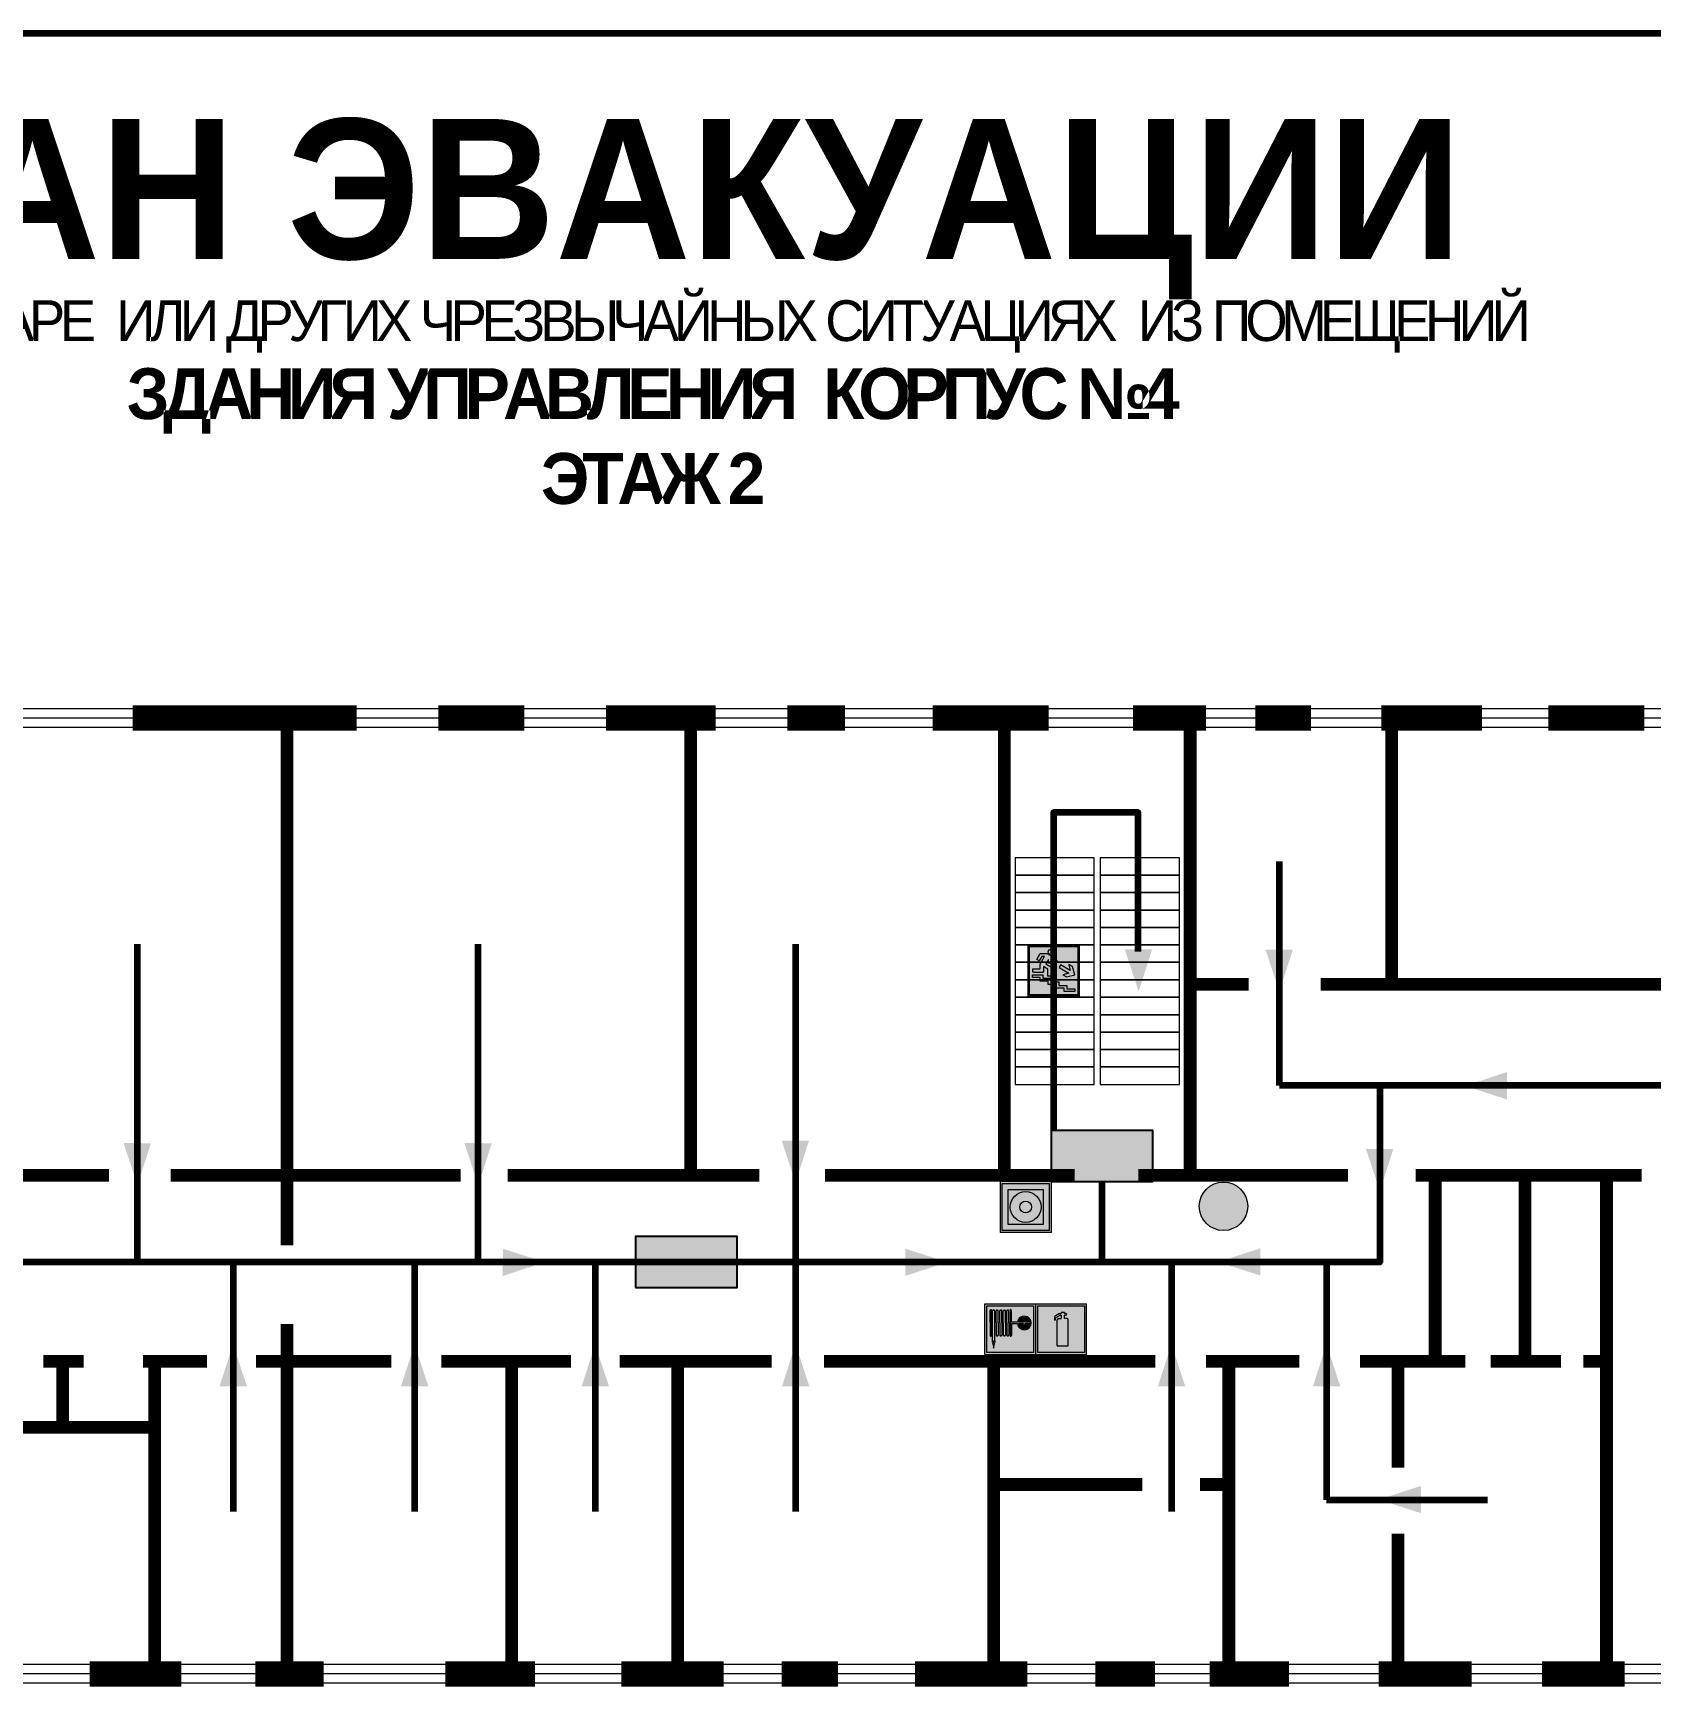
# Model space of a CAD drawing. Header units: millimetres. Extents: x 13810 to 67229, y 12374 to 21950.
# Drawn here: x 19034.6 to 19288.8, y 19214.9 to 19476.5 of the extents above; entities that cross this region are included whole.
import ezdxf

# ---------------------------------------------------------------- set-up
doc = ezdxf.new("R2010")
doc.units = ezdxf.units.MM
doc.layers.add('План_Штампы', color=7, linetype='Continuous')
doc.styles.add('обычный', font='arial.ttf')

# ---------------------------------------------------------------- blocks, each defined once
blk = doc.blocks.new('A$C54414219')
at = {"true_color": 0xffffff}
h = blk.add_hatch(color=7, dxfattribs=at)
h.paths.add_polyline_path([(2.39, -9.45), (2.39, -18.3), (11.23, -18.3), (11.23, -9.45)], flags=0)
h.paths.add_polyline_path([(10.71, -13.87, -1), (2.92, -13.87, -1)], flags=0)
h.paths.add_polyline_path([(8.3, -13.87, -1), (5.33, -13.87, -1)], flags=0)
h.paths.add_polyline_path([(0.41, -7.47), (0.41, -20.27), (13.21, -20.27), (13.21, -7.47)])
h.paths.add_polyline_path([(0.92, -19.77), (12.71, -19.77), (12.71, -7.98), (0.92, -7.98)], flags=16)
h.paths.add_polyline_path([(11.23, -9.45), (11.23, -18.3), (2.39, -18.3), (2.39, -9.45)], flags=0)
at = {"lineweight": 5}
h = blk.add_hatch(color=242, dxfattribs=at)
h.paths.add_polyline_path([(12.71, -7.98), (0.92, -7.98), (0.92, -19.77), (12.71, -19.77)])
h.paths.add_polyline_path([(11.23, -18.3), (2.39, -18.3), (2.39, -9.45), (11.23, -9.45)], flags=16)
h.paths.add_polyline_path([(10.71, -13.87, -1), (2.92, -13.87, -1)], flags=0)
h.paths.add_polyline_path([(8.3, -13.87, -1), (5.33, -13.87, -1)], flags=0)
at = {"true_color": 0xffffff}
h = blk.add_hatch(color=7, dxfattribs=at)
h.paths.add_polyline_path([(2.39, -9.45), (2.39, -18.3), (11.23, -18.3), (11.23, -9.45)])
h.paths.add_polyline_path([(10.71, -13.87, -1), (2.92, -13.87, -1)], flags=16)
h.paths.add_polyline_path([(8.3, -13.87, -1), (5.33, -13.87, -1)], flags=0)
at = {"lineweight": 5}
h = blk.add_hatch(color=242, dxfattribs=at)
h.paths.add_polyline_path([(2.92, -13.87, 1), (10.71, -13.87, 1)])
h.paths.add_polyline_path([(8.3, -13.87, -1), (5.33, -13.87, -1)], flags=16)
at = {"color": 242, "lineweight": 5}
for p, q in [((0.41, -20.27), (0.41, -7.47)), ((0.41, -7.47), (13.21, -7.47)), ((0.41, -7.47), (13.21, -7.47)), ((13.21, -20.27), (13.21, -7.47)), ((0.41, -20.27), (13.21, -20.27))]:
    blk.add_line(p, q, dxfattribs=at)
for points in [[(0.92, -7.98), (12.71, -7.98), (12.71, -19.77), (0.92, -19.77)], [(2.39, -9.45), (11.23, -9.45), (11.23, -18.3), (2.39, -18.3)]]:
    blk.add_lwpolyline(points, close=True, dxfattribs=at)
for radius in [3.89, 1.49]:
    blk.add_circle((6.81, -13.87), radius, dxfattribs=at)
blk = doc.blocks.new('A$C37112FD5')
at = {"true_color": 0xf5f5ff}
h = blk.add_hatch(color=7, dxfattribs=at)
h.dxf.hatch_style = 1
h.paths.add_polyline_path([(12.8, -7.4), (0, -7.4), (0, -20.2), (12.8, -20.2)])
h.paths.add_polyline_path([(12.29, -7.91), (12.29, -19.69), (0.51, -19.69), (0.51, -7.91)], flags=16)
h.paths.add_polyline_path([(4.98, -9.04, -0.42597), (5.17, -9.22), (5.17, -12.25), (5.17, -15.29, -0.432244), (4.98, -15.47), (4.83, -15.47, -0.42597), (4.64, -15.29), (4.64, -12.25), (4.64, -9.22, -0.432244), (4.83, -9.04)], flags=0)
h.paths.add_polyline_path([(4.28, -9.22), (4.28, -12.25), (4.28, -15.29, -0.432244), (4.09, -15.47), (3.94, -15.47, -0.42597), (3.75, -15.29), (3.75, -12.25), (3.75, -9.22, -0.432244), (3.94, -9.04), (4.09, -9.04, -0.42597)], flags=0)
h.paths.add_polyline_path([(5.72, -9.04), (5.87, -9.04, -0.42597), (6.06, -9.22), (6.06, -12.25), (6.06, -15.29, -0.432244), (5.87, -15.47), (5.72, -15.47, -0.42597), (5.53, -15.29), (5.53, -12.25), (5.53, -9.22, -0.432244)], flags=0)
h.paths.add_polyline_path([(6.42, -8.9), (6.5, -8.9, -0.42597), (6.69, -9.08), (6.69, -12.03), (8.21, -12.03, -15.824349), (8.21, -12.47), (6.69, -12.47), (6.69, -15.42, -0.432244), (6.5, -15.6), (6.42, -15.6)], flags=0)
h.paths.add_polyline_path([(3.39, -9.22), (3.39, -12.25), (3.39, -15.29, -0.432244), (3.2, -15.47), (3.05, -15.47, -0.42597), (2.85, -15.29), (2.85, -12.25), (2.85, -9.22, -0.432244), (3.05, -9.04), (3.2, -9.04, -0.42597)], flags=0)
h.paths.add_polyline_path([(2.5, -9.22), (2.5, -16.71), (1.96, -16.71), (1.96, -9.22, -0.432244), (2.15, -9.04), (2.31, -9.04, -0.42597)], flags=0)
h.paths.add_polyline_path([(1.61, -8.9), (1.61, -15.6), (1.57, -15.6, -0.42597), (1.37, -15.42), (1.37, -12.03), (1.37, -9.09, -0.432244), (1.57, -8.9)], flags=0)
h.paths.add_polyline_path([(9.76, -10.81), (9.76, -12.03), (8.49, -12.03, -0.336371)], flags=0)
h.paths.add_polyline_path([(8.49, -12.47), (9.76, -12.47), (9.76, -13.7, -0.336371)], flags=0)
h.paths.add_polyline_path([(10.11, -10.81, -0.336371), (11.38, -12.03), (10.11, -12.03)], flags=0)
h.paths.add_polyline_path([(10.11, -12.47), (11.38, -12.47, -0.336371), (10.11, -13.7)], flags=0)
h.paths.add_polyline_path([(2.5, -16.84), (2.5, -17.05), (1.97, -17.05), (1.97, -16.84)], flags=0)
h.paths.add_polyline_path([(2.5, -17.24, -0.033778), (2.24, -18.6, -0.033778), (1.97, -17.24)], flags=0)
h = blk.add_hatch(color=242)
h.dxf.hatch_style = 1
h.paths.add_polyline_path([(12.29, -7.91), (0.51, -7.91), (0.51, -19.69), (12.29, -19.69)])
h.paths.add_polyline_path([(6.42, -15.6), (6.42, -8.9), (6.5, -8.9, -0.42597), (6.69, -9.08), (6.69, -12.03), (8.21, -12.03, -15.824349), (8.21, -12.47), (6.69, -12.47), (6.69, -15.42, -0.432244), (6.5, -15.6)], flags=16)
h.paths.add_polyline_path([(5.87, -15.47), (5.72, -15.47, -0.42597), (5.53, -15.29), (5.53, -12.25), (5.53, -9.22, -0.432244), (5.72, -9.04), (5.87, -9.04, -0.42597), (6.06, -9.22), (6.06, -12.25), (6.06, -15.29, -0.432244)], flags=16)
h.paths.add_polyline_path([(4.98, -15.47), (4.83, -15.47, -0.42597), (4.64, -15.29), (4.64, -12.25), (4.64, -9.22, -0.432244), (4.83, -9.04), (4.98, -9.04, -0.42597), (5.17, -9.22), (5.17, -12.25), (5.17, -15.29, -0.432244)], flags=16)
h.paths.add_polyline_path([(4.09, -15.47), (3.94, -15.47, -0.42597), (3.75, -15.29), (3.75, -12.25), (3.75, -9.22, -0.432244), (3.94, -9.04), (4.09, -9.04, -0.42597), (4.28, -9.22), (4.28, -12.25), (4.28, -15.29, -0.432244)], flags=16)
h.paths.add_polyline_path([(3.2, -15.47), (3.05, -15.47, -0.42597), (2.85, -15.29), (2.85, -12.25), (2.85, -9.22, -0.432244), (3.05, -9.04), (3.2, -9.04, -0.42597), (3.39, -9.22), (3.39, -12.25), (3.39, -15.29, -0.432244)], flags=16)
h.paths.add_polyline_path([(2.5, -17.05), (1.97, -17.05), (1.97, -16.84), (2.5, -16.84)], flags=16)
h.paths.add_polyline_path([(2.5, -17.24, -0.033778), (2.24, -18.6, -0.033778), (1.97, -17.24)], flags=16)
h.paths.add_polyline_path([(2.5, -16.71), (1.96, -16.71), (1.96, -9.22, -0.432244), (2.15, -9.04), (2.31, -9.04, -0.42597), (2.5, -9.22)], flags=16)
h.paths.add_polyline_path([(1.61, -15.6), (1.57, -15.6, -0.42597), (1.37, -15.42), (1.37, -12.03), (1.37, -9.09, -0.432244), (1.57, -8.9), (1.61, -8.9)], flags=16)
h.paths.add_polyline_path([(8.49, -12.47), (9.76, -12.47), (9.76, -13.7, -0.336371)], flags=0)
h.paths.add_polyline_path([(10.11, -13.7), (10.11, -12.47), (11.38, -12.47, -0.336371)], flags=0)
h.paths.add_polyline_path([(8.49, -12.03, -0.336371), (9.76, -10.81), (9.76, -12.03)], flags=0)
h.paths.add_polyline_path([(10.11, -12.03), (10.11, -10.81, -0.336371), (11.38, -12.03)], flags=0)
h = blk.add_hatch(color=7, dxfattribs=at)
h.dxf.hatch_style = 1
h.paths.add_polyline_path([(1.61, -8.9), (1.57, -8.9, 0.432244), (1.37, -9.09), (1.37, -12.03), (1.37, -15.42, 0.42597), (1.57, -15.6), (1.61, -15.6)])
h.paths.add_polyline_path([(2.5, -9.22, 0.42597), (2.31, -9.04), (2.15, -9.04, 0.432244), (1.96, -9.22), (1.96, -16.71), (2.5, -16.71)])
h.paths.add_polyline_path([(2.5, -16.84), (1.97, -16.84), (1.97, -17.05), (2.5, -17.05)])
h.paths.add_polyline_path([(2.5, -17.24), (1.97, -17.24, 0.033778), (2.24, -18.6, 0.033778)])
h.paths.add_polyline_path([(3.39, -12.25), (3.39, -9.22, 0.42597), (3.2, -9.04), (3.05, -9.04, 0.432244), (2.85, -9.22), (2.85, -12.25), (2.85, -15.29, 0.42597), (3.05, -15.47), (3.2, -15.47, 0.432244), (3.39, -15.29)])
h.paths.add_polyline_path([(4.28, -12.25), (4.28, -9.22, 0.42597), (4.09, -9.04), (3.94, -9.04, 0.432244), (3.75, -9.22), (3.75, -12.25), (3.75, -15.29, 0.42597), (3.94, -15.47), (4.09, -15.47, 0.432244), (4.28, -15.29)])
h.paths.add_polyline_path([(5.17, -12.25), (5.17, -9.22, 0.42597), (4.98, -9.04), (4.83, -9.04, 0.432244), (4.64, -9.22), (4.64, -12.25), (4.64, -15.29, 0.42597), (4.83, -15.47), (4.98, -15.47, 0.432244), (5.17, -15.29)])
h.paths.add_polyline_path([(6.06, -12.25), (6.06, -9.22, 0.42597), (5.87, -9.04), (5.72, -9.04, 0.432244), (5.53, -9.22), (5.53, -12.25), (5.53, -15.29, 0.42597), (5.72, -15.47), (5.87, -15.47, 0.432244), (6.06, -15.29)])
h.paths.add_polyline_path([(6.69, -12.47), (8.21, -12.47, 15.824349), (8.21, -12.03), (6.69, -12.03), (6.69, -9.08, 0.42597), (6.5, -8.9), (6.42, -8.9), (6.42, -15.6), (6.5, -15.6, 0.432244), (6.69, -15.42)])
h.paths.add_polyline_path([(8.49, -12.47), (9.76, -12.47), (9.76, -13.7, -0.336371)], flags=16)
h.paths.add_polyline_path([(8.49, -12.03, -0.336371), (9.76, -10.81), (9.76, -12.03)], flags=16)
h.paths.add_polyline_path([(10.11, -12.47), (11.38, -12.47, -0.336371), (10.11, -13.7)], flags=16)
h.paths.add_polyline_path([(10.11, -12.03), (10.11, -10.81, -0.336371), (11.38, -12.03)], flags=16)
h = blk.add_hatch(color=242)
h.dxf.hatch_style = 1
h.paths.add_polyline_path([(9.76, -10.81, 0.336371), (8.49, -12.03), (9.76, -12.03)])
h.paths.add_polyline_path([(10.11, -10.81), (10.11, -12.03), (11.38, -12.03, 0.336371)])
h.paths.add_polyline_path([(11.38, -12.47), (10.11, -12.47), (10.11, -13.7, 0.336371)])
h.paths.add_polyline_path([(9.76, -12.47), (8.49, -12.47, 0.336371), (9.76, -13.7)])
at = {"color": 242, "lineweight": 5}
for p, q in [((0, -20.2), (0, -7.4)), ((0, -7.4), (12.8, -7.4)), ((12.8, -20.2), (12.8, -7.4)), ((1.37, -12.03), (1.37, -9.08)), ((1.37, -12.03), (1.37, -15.42)), ((1.57, -8.9), (1.61, -8.9)), ((1.61, -8.9), (1.61, -15.6)), ((1.96, -16.71), (1.96, -9.22)), ((2.15, -9.04), (2.31, -9.04)), ((2.5, -16.71), (2.5, -9.22)), ((2.85, -12.25), (2.85, -9.22)), ((2.85, -12.25), (2.85, -15.29)), ((3.05, -9.04), (3.2, -9.04)), ((3.39, -12.25), (3.39, -9.22)), ((3.39, -12.25), (3.39, -15.29)), ((3.75, -12.25), (3.75, -9.22)), ((3.75, -12.25), (3.75, -15.29)), ((3.94, -9.04), (4.09, -9.04)), ((4.28, -12.25), (4.28, -9.22)), ((4.28, -12.25), (4.28, -15.29)), ((4.64, -12.25), (4.64, -9.22)), ((4.64, -12.25), (4.64, -15.29)), ((4.83, -9.04), (4.98, -9.04)), ((5.17, -12.25), (5.17, -9.22)), ((5.17, -12.25), (5.17, -15.29)), ((5.53, -12.25), (5.53, -9.22)), ((5.53, -12.25), (5.53, -15.29)), ((5.72, -9.04), (5.87, -9.04)), ((6.06, -12.25), (6.06, -9.22)), ((6.06, -12.25), (6.06, -15.29)), ((6.42, -8.9), (6.42, -15.6)), ((6.5, -8.9), (6.42, -8.9)), ((6.69, -12.03), (6.69, -9.08)), ((8.21, -12.03), (6.69, -12.03)), ((8.21, -12.47), (6.69, -12.47)), ((6.69, -12.47), (6.69, -15.42)), ((9.76, -12.03), (8.49, -12.03)), ((9.76, -12.47), (8.49, -12.47)), ((9.76, -10.81), (9.76, -12.03)), ((9.76, -12.47), (9.76, -13.7)), ((10.11, -10.81), (10.11, -12.03)), ((11.38, -12.03), (10.11, -12.03)), ((11.38, -12.47), (10.11, -12.47)), ((10.11, -12.47), (10.11, -13.7)), ((1.57, -15.6), (1.61, -15.6)), ((1.96, -16.71), (2.5, -16.71)), ((3.05, -15.47), (3.2, -15.47)), ((3.94, -15.47), (4.09, -15.47)), ((4.83, -15.47), (4.98, -15.47)), ((5.72, -15.47), (5.87, -15.47)), ((6.42, -15.6), (6.5, -15.6)), ((0, -20.2), (12.8, -20.2)), ((1.97, -16.84), (2.5, -16.84)), ((1.97, -17.05), (1.97, -16.84)), ((2.5, -17.05), (1.97, -17.05)), ((1.97, -17.24), (2.5, -17.24)), ((2.5, -16.84), (2.5, -17.05))]:
    blk.add_line(p, q, dxfattribs=at)
blk.add_lwpolyline([(0.51, -7.91), (12.29, -7.91), (12.29, -19.69), (0.51, -19.69)], close=True, dxfattribs=at)
for centre, radius, start, end in [((1.56, -9.09), 0.182, 87.1027, 180.6071), ((2.15, -9.22), 0.182, 87.1027, 180.6071), ((2.32, -9.22), 0.182, 359.3929, 92.8973), ((3.04, -9.22), 0.182, 87.1027, 180.6071), ((3.21, -9.22), 0.182, 359.3929, 92.8973), ((3.93, -9.22), 0.182, 87.1027, 180.6071), ((4.1, -9.22), 0.182, 359.3929, 92.8973), ((4.82, -9.22), 0.182, 87.1027, 180.6071), ((4.99, -9.22), 0.182, 359.3929, 92.8973), ((5.71, -9.22), 0.182, 87.1027, 180.6071), ((5.88, -9.22), 0.182, 359.3929, 92.8973), ((6.51, -9.09), 0.182, 359.3929, 92.8973), ((9.93, -12.25), 1.74, 187.2319, 172.7681), ((9.93, -12.25), 1.46, 96.9927, 171.3585), ((9.93, -12.25), 1.46, 188.6415, 263.0073), ((9.93, -12.25), 1.46, 8.6415, 83.0073), ((9.93, -12.25), 1.46, 276.9927, 351.3585), ((1.56, -15.42), 0.182, 179.3929, 272.8973), ((3.04, -15.29), 0.182, 179.3929, 272.8973), ((3.21, -15.29), 0.182, 267.1027, 0.6071), ((3.93, -15.29), 0.182, 179.3929, 272.8973), ((4.1, -15.29), 0.182, 267.1027, 0.6071), ((4.82, -15.29), 0.182, 179.3929, 272.8973), ((4.99, -15.29), 0.182, 267.1027, 0.6071), ((5.71, -15.29), 0.182, 179.3929, 272.8973), ((5.88, -15.29), 0.182, 267.1027, 0.6071), ((6.51, -15.42), 0.182, 267.1027, 0.6071), ((12.17, -15.98), 10.27, 187.041, 194.7793), ((-7.7, -15.98), 10.27, 345.2207, 352.959)]:
    blk.add_arc(centre, radius, start, end, dxfattribs=at)
blk = doc.blocks.new('A$C3AD82952')
at = {"true_color": 0xf5f5ff}
h = blk.add_hatch(color=7, dxfattribs=at)
h.dxf.hatch_style = 1
h.paths.add_polyline_path([(8.21, 8.73, 0.414214), (7.89, 9.05), (7.22, 9.05), (7.22, 9.92), (7.59, 9.92, 1), (7.57, 10.36), (7.22, 10.36), (7.22, 10.6), (6.43, 10.6), (6.43, 10.36), (6.01, 10.36), (4.74, 9.59), (4.74, 8.69), (4.98, 8.73), (4.98, 9.26), (6.12, 9.91), (6.43, 9.91), (6.43, 9.05), (5.76, 9.05, 0.414214), (5.44, 8.73), (5.44, 2.2), (8.21, 2.2)], flags=0)
h.paths.add_polyline_path([(12.8, 12.8), (0, 12.8), (0, 0), (12.8, 0)])
h.paths.add_polyline_path([(0.51, 12.29), (12.29, 12.29), (12.29, 0.51), (0.51, 0.51)], flags=16)
h.paths.add_polyline_path([(4.74, 9.59), (6.01, 10.36), (6.43, 10.36), (6.43, 10.6), (7.22, 10.6), (7.22, 10.36), (7.59, 10.36, -0.94586), (7.59, 9.92), (7.22, 9.92), (7.22, 9.05), (7.89, 9.05, -0.414214), (8.21, 8.73), (8.21, 2.2), (5.44, 2.2), (5.44, 8.73, -0.414214), (5.76, 9.05), (6.43, 9.05), (6.43, 9.91), (6.12, 9.91), (4.98, 9.26), (4.98, 8.73), (4.74, 8.69)], flags=0)
h = blk.add_hatch(color=242)
h.dxf.hatch_style = 1
h.paths.add_polyline_path([(12.29, 12.29), (0.51, 12.29), (0.51, 0.51), (12.29, 0.51)])
h.paths.add_polyline_path([(4.74, 8.69), (4.74, 9.59), (6.01, 10.36), (6.43, 10.36), (6.43, 10.6), (7.22, 10.6), (7.22, 10.36), (7.59, 10.36, -0.94586), (7.59, 9.92), (7.22, 9.92), (7.22, 9.05), (7.89, 9.05, -0.414214), (8.21, 8.73), (8.21, 2.2), (5.44, 2.2), (5.44, 8.73, -0.414214), (5.76, 9.05), (6.43, 9.05), (6.43, 9.91), (6.12, 9.91), (4.98, 9.26), (4.98, 8.73)], flags=16)
h = blk.add_hatch(color=7, dxfattribs=at)
h.dxf.hatch_style = 1
h.paths.add_polyline_path([(8.21, 8.73, 0.414214), (7.89, 9.05), (7.22, 9.05), (7.22, 9.92), (7.59, 9.92, 1), (7.57, 10.36), (7.22, 10.36), (7.22, 10.6), (6.43, 10.6), (6.43, 10.36), (6.01, 10.36), (4.74, 9.59), (4.74, 8.69), (4.98, 8.73), (4.98, 9.26), (6.12, 9.91), (6.43, 9.91), (6.43, 9.05), (5.76, 9.05, 0.414214), (5.44, 8.73), (5.44, 2.2), (8.21, 2.2)])
at = {"color": 242, "lineweight": 5}
for p, q in [((0, 0), (0, 12.8)), ((0, 12.8), (12.8, 12.8)), ((12.8, 0), (12.8, 12.8)), ((6.01, 10.36), (4.74, 9.59)), ((4.74, 9.59), (4.74, 8.69)), ((4.74, 8.69), (4.98, 8.73)), ((4.98, 9.26), (6.12, 9.91)), ((4.98, 8.73), (4.98, 9.26)), ((5.44, 2.2), (5.44, 8.73)), ((5.76, 9.05), (6.43, 9.05)), ((6.01, 10.36), (6.43, 10.36)), ((6.12, 9.91), (6.43, 9.91)), ((7.22, 10.6), (6.43, 10.6)), ((6.43, 10.6), (6.43, 10.36)), ((6.43, 9.91), (6.43, 9.05)), ((7.22, 10.36), (7.22, 10.6)), ((7.59, 10.36), (7.22, 10.36)), ((7.22, 9.05), (7.22, 9.92)), ((7.59, 9.92), (7.22, 9.92)), ((7.89, 9.05), (7.22, 9.05)), ((8.21, 2.2), (8.21, 8.73)), ((0, 0), (12.8, 0)), ((5.44, 2.2), (8.21, 2.2))]:
    blk.add_line(p, q, dxfattribs=at)
blk.add_lwpolyline([(0.51, 12.29), (12.29, 12.29), (12.29, 0.51), (0.51, 0.51)], close=True, dxfattribs=at)
for centre, radius, start, end in [((5.76, 8.73), 0.32, 90, 180), ((7.58, 10.14), 0.223, 273.1875, 86.8125), ((7.89, 8.73), 0.32, 0, 90)]:
    blk.add_arc(centre, radius, start, end, dxfattribs=at)
blk = doc.blocks.new('A$C7B8C2D5B')
at = {"lineweight": 0}
h = blk.add_hatch(color=5, dxfattribs=at)
h.dxf.hatch_style = 1
h.paths.add_polyline_path([(1.4, -3.02, 1), (-2.11, -3.02, 1)])
at = {"color": 5, "lineweight": 0}
blk.add_circle((-0.36, -3.02), 1.75, dxfattribs=at)
blk = doc.blocks.new('вниз')
at = {"lineweight": 0, "true_color": 0xffffff}
h = blk.add_hatch(color=7, dxfattribs=at)
h.dxf.hatch_style = 1
h.paths.add_polyline_path([(40994.51, -4472.22), (40986.51, -4472.22), (40986.51, -4480.22), (40994.51, -4480.22)])
h.paths.add_polyline_path([(40994.31, -4472.42), (40994.31, -4480.01), (40986.71, -4480.01), (40986.71, -4472.42)], flags=16)
h.paths.add_polyline_path([(40988.43, -4473.53), (40989.43, -4473.53), (40990.19, -4473.96), (40990.19, -4474.6), (40991, -4474.6), (40991, -4475.06), (40989.73, -4475.06), (40989.73, -4474.46), (40989.3, -4475.18), (40990.17, -4475.7), (40990.17, -4477.11), (40989.63, -4477.11), (40989.63, -4476.01), (40988.94, -4475.59), (40988.94, -4476.46), (40988.94, -4476.46), (40987.47, -4476.46), (40987.26, -4476.46), (40987.26, -4475.92), (40988.4, -4475.92), (40988.4, -4475.2), (40989.1, -4473.99), (40988.66, -4473.99), (40988.24, -4474.7), (40987.86, -4474.47), (40988.41, -4473.56)], flags=0)
h.paths.add_polyline_path([(40990.55, -4473.29, -1), (40989.69, -4473.29, -1)], flags=0)
h.paths.add_polyline_path([(40988.85, -4476.89), (40988.85, -4477.43), (40990.1, -4477.43), (40990.1, -4477.99), (40991.34, -4477.99), (40991.34, -4478.54), (40992.59, -4478.54), (40992.59, -4479.09), (40993.83, -4479.09), (40993.83, -4479.52), (40992.17, -4479.52), (40992.17, -4478.97), (40990.91, -4478.97), (40990.91, -4478.41), (40989.68, -4478.41), (40989.68, -4477.86), (40988.43, -4477.86), (40988.43, -4477.31), (40987.6, -4477.31), (40987.18, -4477.31), (40987.18, -4476.89)], flags=0)
h.paths.add_polyline_path([(40991.61, -4475.33), (40993.12, -4476.2), (40992.9, -4475.27), (40993.48, -4475.6), (40993.83, -4476.88), (40992.56, -4477.22), (40991.97, -4476.88), (40992.9, -4476.61), (40991.38, -4475.74), (40991.58, -4475.39)], flags=0)
h.paths.add_polyline_path([(40990.19, -4473.96), (40989.43, -4473.53), (40988.43, -4473.53), (40988.41, -4473.56), (40987.86, -4474.47), (40988.24, -4474.7), (40988.66, -4473.99), (40989.1, -4473.99), (40988.4, -4475.2), (40988.4, -4475.92), (40987.26, -4475.92), (40987.26, -4476.46), (40987.47, -4476.46), (40988.94, -4476.46), (40988.94, -4476.27), (40988.94, -4475.59), (40989.63, -4476.01), (40989.63, -4477.11), (40990.17, -4477.11), (40990.17, -4475.7), (40989.3, -4475.18), (40989.73, -4474.46), (40989.73, -4475.06), (40991, -4475.06), (40991, -4474.6), (40990.19, -4474.6)], flags=0)
h.paths.add_polyline_path([(40990.55, -4473.29, 1), (40989.69, -4473.29, 1)], flags=0)
h.paths.add_polyline_path([(40991.61, -4475.33), (40991.58, -4475.39), (40991.38, -4475.74), (40992.9, -4476.61), (40991.97, -4476.88), (40992.56, -4477.22), (40993.83, -4476.88), (40993.48, -4475.6), (40992.9, -4475.27), (40993.12, -4476.2)], flags=0)
h.paths.add_polyline_path([(40990.1, -4477.43), (40988.85, -4477.43), (40988.85, -4476.89), (40987.18, -4476.89), (40987.18, -4477.31), (40987.6, -4477.31), (40988.43, -4477.31), (40988.43, -4477.86), (40989.68, -4477.86), (40989.68, -4478.41), (40990.91, -4478.41), (40990.91, -4478.97), (40992.17, -4478.97), (40992.17, -4479.52), (40993.83, -4479.52), (40993.83, -4479.09), (40992.59, -4479.09), (40992.59, -4478.54), (40991.34, -4478.54), (40991.34, -4477.99), (40990.1, -4477.99)], flags=0)
at = {"lineweight": 0}
h = blk.add_hatch(color=126, dxfattribs=at)
h.dxf.hatch_style = 1
h.paths.add_polyline_path([(40994.31, -4472.42), (40986.71, -4472.42), (40986.71, -4480.01), (40994.31, -4480.01)])
h.paths.add_polyline_path([(40988.43, -4473.53), (40989.43, -4473.53), (40990.19, -4473.96), (40990.19, -4474.6), (40991, -4474.6), (40991, -4475.06), (40989.73, -4475.06), (40989.73, -4474.46), (40989.3, -4475.18), (40990.17, -4475.7), (40990.17, -4477.11), (40989.63, -4477.11), (40989.63, -4476.01), (40988.94, -4475.59), (40988.94, -4476.46), (40988.94, -4476.46), (40987.47, -4476.46), (40987.26, -4476.46), (40987.26, -4475.92), (40988.4, -4475.92), (40988.4, -4475.2), (40989.1, -4473.99), (40988.66, -4473.99), (40988.24, -4474.7), (40987.86, -4474.47), (40988.41, -4473.56)], flags=16)
h.paths.add_polyline_path([(40990.55, -4473.29, -1), (40989.69, -4473.29, -1)], flags=16)
h.paths.add_polyline_path([(40988.85, -4476.89), (40988.85, -4477.43), (40990.1, -4477.43), (40990.1, -4477.99), (40991.34, -4477.99), (40991.34, -4478.54), (40992.59, -4478.54), (40992.59, -4479.09), (40993.83, -4479.09), (40993.83, -4479.52), (40992.17, -4479.52), (40992.17, -4478.97), (40990.91, -4478.97), (40990.91, -4478.41), (40989.68, -4478.41), (40989.68, -4477.86), (40988.43, -4477.86), (40988.43, -4477.31), (40987.6, -4477.31), (40987.18, -4477.31), (40987.18, -4476.89)], flags=16)
h.paths.add_polyline_path([(40991.61, -4475.33), (40993.12, -4476.2), (40992.9, -4475.27), (40993.48, -4475.6), (40993.83, -4476.88), (40992.56, -4477.22), (40991.97, -4476.88), (40992.9, -4476.61), (40991.38, -4475.74), (40991.58, -4475.39)], flags=16)
at = {"lineweight": 0, "true_color": 0xffffff}
h = blk.add_hatch(color=7, dxfattribs=at)
h.dxf.hatch_style = 1
h.paths.add_polyline_path([(40989.73, -4474.46), (40989.73, -4475.06), (40991, -4475.06), (40991, -4474.6), (40990.19, -4474.6), (40990.19, -4473.96), (40989.43, -4473.53), (40988.43, -4473.53), (40988.41, -4473.56), (40987.86, -4474.47), (40988.24, -4474.7), (40988.66, -4473.99), (40989.1, -4473.99), (40988.4, -4475.2), (40988.4, -4475.92), (40987.26, -4475.92), (40987.26, -4476.46), (40987.47, -4476.46), (40988.94, -4476.46), (40988.94, -4475.59), (40989.63, -4476.01), (40989.63, -4477.11), (40990.17, -4477.11), (40990.17, -4475.7), (40989.3, -4475.18)])
h.paths.add_polyline_path([(40989.69, -4473.29, 1), (40990.55, -4473.29, 1)])
h.paths.add_polyline_path([(40991.61, -4475.33), (40991.58, -4475.39), (40991.38, -4475.74), (40992.9, -4476.61), (40991.97, -4476.88), (40992.56, -4477.22), (40993.83, -4476.88), (40993.48, -4475.6), (40992.9, -4475.27), (40993.12, -4476.2)])
h.paths.add_polyline_path([(40990.1, -4477.43), (40988.85, -4477.43), (40988.85, -4476.89), (40987.18, -4476.89), (40987.18, -4477.31), (40987.6, -4477.31), (40988.43, -4477.31), (40988.43, -4477.86), (40989.68, -4477.86), (40989.68, -4478.41), (40990.91, -4478.41), (40990.91, -4478.97), (40992.17, -4478.97), (40992.17, -4479.52), (40993.83, -4479.52), (40993.83, -4479.09), (40992.59, -4479.09), (40992.59, -4478.54), (40991.34, -4478.54), (40991.34, -4477.99), (40990.1, -4477.99)])
at = {"color": 126, "lineweight": 0}
for points in [[(40986.51, -4472.22), (40994.51, -4472.22), (40994.51, -4480.22), (40986.51, -4480.22)], [(40986.71, -4472.42), (40994.31, -4472.42), (40994.31, -4480.01), (40986.71, -4480.01)]]:
    blk.add_lwpolyline(points, close=True, dxfattribs=at)
for points in [[(40987.47, -4476.46), (40987.26, -4476.46), (40987.26, -4475.92), (40988.4, -4475.92), (40988.4, -4475.2), (40989.1, -4473.99), (40988.66, -4473.99), (40988.24, -4474.7), (40987.86, -4474.47), (40988.41, -4473.56), (40988.43, -4473.53), (40989.43, -4473.53), (40990.19, -4473.96), (40990.19, -4474.6), (40991, -4474.6), (40991, -4475.06), (40989.73, -4475.06), (40989.73, -4474.46), (40989.3, -4475.18), (40990.17, -4475.7), (40990.17, -4477.11), (40989.63, -4477.11), (40989.63, -4476.01), (40988.94, -4475.59), (40988.94, -4476.46)], [(40991.58, -4475.39), (40991.38, -4475.74), (40992.9, -4476.61), (40991.97, -4476.88), (40992.56, -4477.22), (40993.83, -4476.88), (40993.48, -4475.6), (40992.9, -4475.27), (40993.12, -4476.2), (40991.61, -4475.33), (40991.58, -4475.39)], [(40987.6, -4477.31), (40987.18, -4477.31), (40987.18, -4476.89), (40988.85, -4476.89), (40988.85, -4477.43), (40990.1, -4477.43), (40990.1, -4477.99), (40991.34, -4477.99), (40991.34, -4478.54), (40992.59, -4478.54), (40992.59, -4479.09), (40993.83, -4479.09), (40993.83, -4479.52), (40992.17, -4479.52), (40992.17, -4478.97), (40990.91, -4478.97), (40990.91, -4478.41), (40989.68, -4478.41), (40989.68, -4477.86), (40988.43, -4477.86), (40988.43, -4477.31), (40987.6, -4477.31)], [(40987.47, -4476.46), (40988.94, -4476.46), (40988.94, -4476.27)]]:
    blk.add_lwpolyline(points, dxfattribs=at)
blk.add_circle((40990.12, -4473.29), 0.432, dxfattribs=at)
blk = doc.blocks.new('A$C32E8229D')
at = {"true_color": 0xffffff}
blk.add_hatch(color=7, dxfattribs=at).paths.add_polyline_path([(0, 0), (0, -8), (16, -8), (16, 0)])
h = blk.add_hatch(color=126)
h.paths.add_polyline_path([(0.2, -0.2), (15.8, -0.2), (15.8, -7.8), (0.2, -7.8)])
h.paths.add_polyline_path([(13.49, -2.05), (12.08, -2.05), (11.37, -2.63, 0.162397), (11.29, -2.84), (11.29, -3.63), (10.35, -3.63), (10.35, -4.05), (11.68, -4.05), (11.68, -3.48), (12.26, -4.28), (11.29, -5.1), (11.29, -6.78), (11.85, -6.78), (11.85, -5.44), (12.8, -4.64), (12.8, -5.94), (14.46, -5.94), (14.46, -5.39), (13.45, -5.39), (13.45, -3.97), (12.46, -2.59), (13.15, -2.59), (13.69, -3.34), (14.18, -3)], flags=16)
h.paths.add_polyline_path([(10.74, -1.82, 1), (11.8, -1.82, 1)], flags=16)
h.paths.add_polyline_path([(9.39, -3.59), (5.99, -3.59), (6.56, -3.03), (5.91, -3.03), (5.1, -3.83), (5.91, -4.64), (6.56, -4.64), (5.99, -4.09), (9.39, -4.09)], flags=16)
h.paths.add_polyline_path([(4.29, -1.08), (1.72, -1.08), (1.72, -6.6), (4.29, -6.6)], flags=16)
at = {"color": 126}
blk.add_lwpolyline([(16, -8), (0, -8), (0, 0), (16, 0)], close=True, dxfattribs=at)
blk = doc.blocks.new('A$C7B4425F7')
at = {"true_color": 0xffffff}
blk.add_hatch(color=7, dxfattribs=at).paths.add_polyline_path([(0, 0), (-16, 0), (-16, -8), (0, -8)])
h = blk.add_hatch(color=126)
h.paths.add_polyline_path([(-0.2, -0.2), (-15.8, -0.2), (-15.8, -7.8), (-0.2, -7.8)])
h.paths.add_polyline_path([(-11.76, -2.03), (-11.76, -3.66), (-11.17, -3.66, -0.568275), (-11.17, -6.18), (-12.58, -6.18), (-12.58, -2.03)], flags=16)
h.paths.add_polyline_path([(-13.33, -4.12, -0.495768), (-13.59, -6.18), (-15.03, -6.18), (-15.03, -2.03), (-13.59, -2.03, -0.487973)], flags=16)
h.paths.add_polyline_path([(-10.25, -2.03), (-9.48, -2.03), (-9.48, -6.18), (-10.25, -6.18)], flags=16)
h.paths.add_polyline_path([(-13.84, -3.69), (-14.24, -3.69), (-14.24, -3.03), (-13.9, -3.03, -0.692621)], flags=0)
h.paths.add_polyline_path([(-9.15, -2.03), (-8.4, -2.03), (-8.04, -3.07), (-7.68, -2.03), (-6.93, -2.03), (-7.64, -4.1), (-6.93, -6.18), (-7.68, -6.18), (-8.04, -5.14), (-8.4, -6.18), (-9.15, -6.18), (-8.44, -4.1)], flags=16)
h.paths.add_polyline_path([(-11.76, -4.46), (-11.42, -4.46, -0.692621), (-11.36, -5.12), (-11.76, -5.12)], flags=0)
h.paths.add_polyline_path([(-13.9, -5.2), (-14.24, -5.2), (-14.24, -4.55), (-13.84, -4.55, -0.708038)], flags=0)
edge = h.paths.add_edge_path(flags=16)
edge.add_ellipse((-5.51, -4.08), major_axis=(0, 2.05), ratio=0.586184, start_angle=0, end_angle=360)
edge = h.paths.add_edge_path(flags=0)
edge.add_ellipse((-5.51, -4.08), major_axis=(0, 1.14), ratio=0.454828, start_angle=0, end_angle=360)
h.paths.add_polyline_path([(-4.13, -4.96, 0.377264), (-3.48, -4.52, 0.0555), (-3.16, -2.03), (-1.66, -2.03), (-1.66, -4.96), (-0.96, -4.96), (-0.96, -7.01), (-1.75, -7.01), (-1.75, -6.18), (-3.3, -6.18), (-3.3, -7.02), (-4.13, -7.02)], flags=16)
h.paths.add_polyline_path([(-2.73, -2.91), (-2.28, -2.91), (-2.28, -4.96), (-3.05, -4.96, 0.079136)], flags=0)
at = {"color": 126}
blk.add_lwpolyline([(-16, -8), (0, -8), (0, 0), (-16, 0)], close=True, dxfattribs=at)

msp = doc.modelspace()

# ---------------------------------------------------------------- linework, layer by layer
at = {"color": 2, "lineweight": 100}
msp.add_lwpolyline([(18820.36, 19476.52), (19420.36, 19476.52), (19420.36, 19081.52), (18820.36, 19081.52)], close=True, dxfattribs=at)
at = {"lineweight": 0}
for points in [[(19381.43, 19370.34), (18861.6, 19370.34)], [(19380.97, 19368.89), (18861.15, 19368.89)], [(19381.07, 19367.42), (18861.25, 19367.42)], [(19385.2, 19218.66), (18865.38, 19218.66)], [(19385.66, 19220.11), (18865.83, 19220.11)], [(19385.3, 19217.19), (18865.47, 19217.19)]]:
    msp.add_lwpolyline(points, dxfattribs=at)
at = {"lineweight": 100}
for points, const_width in [([(19085.41, 19368.89), (19050.21, 19368.89)], 4), ([(19074.45, 19286.03), (19074.45, 19368.62)], 2), ([(19111.76, 19368.89), (19098.24, 19368.89)], 4), ([(19141.81, 19368.89), (19124.58, 19368.89)], 4), ([(19162.18, 19368.89), (19153.08, 19368.89)], 4), ([(19194.17, 19368.89), (19175.96, 19368.89)], 4), ([(19218.89, 19368.89), (19207.44, 19368.89)], 4), ([(19235.41, 19368.89), (19226.68, 19368.89)], 4), ([(19262.31, 19368.89), (19246.46, 19368.89)], 4), ([(19287.79, 19368.89), (19272.72, 19368.89)], 4), ([(19137.89, 19297.01), (19137.89, 19367.08)], 2), ([(19187.19, 19297.01), (19187.19, 19367.81)], 2), ([(19225.63, 19327.04), (19216.41, 19327.04), (19216.41, 19297.01), (19216.41, 19367.21)], 2), ([(19248.09, 19327.04), (19248.09, 19367.87)], 2), ([(19303.87, 19327.04), (19236.93, 19327.04)], 2), ([(19046.45, 19297.01), (18991.44, 19297.01)], 2), ([(19101.77, 19297.01), (19056.15, 19297.01)], 2), ([(19148.69, 19297.01), (19109.16, 19297.01)], 2), ([(19198.25, 19297.01), (19159.03, 19297.01)], 2), ([(19241.2, 19297.01), (19208.28, 19297.01)], 2), ([(19287.4, 19297.01), (19251.87, 19297.01)], 2), ([(19254.92, 19297.01), (19254.92, 19267.77)], 2), ([(19269.06, 19267.77), (19269.06, 19297.01)], 2), ([(19281.85, 19297.01), (19281.85, 19220.3)], 2), ([(19074.45, 19273.63), (19074.45, 19219.22)], 2), ([(19054.1, 19257.39), (19025.53, 19257.39), (19025.53, 19267.77)], 2), ([(19042.47, 19267.77), (19036.15, 19267.77)], 2), ([(19039.18, 19267.77), (19039.18, 19257.39)], 2), ([(19061.9, 19267.77), (19051.81, 19267.77)], 2), ([(19053.63, 19267.77), (19053.63, 19218.98)], 2), ([(19090.86, 19267.77), (19069.56, 19267.77)], 2), ([(19119.07, 19267.77), (19098.71, 19267.77)], 2), ([(19109.78, 19267.77), (19109.78, 19219.55)], 2), ([(19150.64, 19267.77), (19126.73, 19267.77)], 2), ([(19135.86, 19267.77), (19135.86, 19219.57)], 2), ([(19210.96, 19267.77), (19158.86, 19267.77)], 2), ([(19208.92, 19248.42), (19185.54, 19248.42), (19185.54, 19267.77), (19185.54, 19219.45)], 2), ([(19222.49, 19267.77), (19222.49, 19219.7), (19222.49, 19248.42), (19217.97, 19248.42)], 2), ([(19233.57, 19267.77), (19218.89, 19267.77)], 2), ([(19259.67, 19267.77), (19243.13, 19267.77)], 2), ([(19249.08, 19267.77), (19249.08, 19251.05)], 2), ([(19274.71, 19267.77), (19263.64, 19267.77)], 2), ([(19281.85, 19267.77), (19278.2, 19267.77)], 2), ([(19249.08, 19240.69), (19249.08, 19219.29)], 2), ([(19043.45, 19218.64), (19057.86, 19218.64)], 4), ([(19069.46, 19218.64), (19080.2, 19218.64)], 4), ([(19099.36, 19218.64), (19113.45, 19218.64)], 4), ([(19143.1, 19218.64), (19127.01, 19218.64)], 4), ([(19161.08, 19218.64), (19152.22, 19218.64)], 4), ([(19190.81, 19218.64), (19173.16, 19218.64)], 4), ([(19210.89, 19218.64), (19201.51, 19218.64)], 4), ([(19231.94, 19218.64), (19219.48, 19218.64)], 4), ([(19260.65, 19218.64), (19246.03, 19218.64)], 4), ([(19284.73, 19218.64), (19271.73, 19218.64)], 4)]:
    msp.add_lwpolyline(points, dxfattribs=dict(at, const_width=const_width))
at = {"color": 126, "lineweight": 100, "true_color": 0x008754}
for points in [[(19208.23, 19332.22), (19208.23, 19354.05), (19194.94, 19354.05), (19194.94, 19304.04)], [(19382.17, 19346.37), (19382.17, 19311.16), (19246.2, 19311.16), (19246.2, 19283.38), (19094.51, 19283.38)], [(19230.44, 19311.16), (19230.44, 19346.37)], [(19050.94, 19283.38), (19050.94, 19333.36)], [(19104.51, 19283.38), (19104.51, 19333.36)], [(19154.39, 19333.36), (19154.39, 19244.17)], [(19246.2, 19311.16), (19230.44, 19311.16)], [(19202.51, 19296.04), (19202.51, 19283.38)], [(19065.98, 19283.38), (18915.01, 19283.38), (18915.01, 19232.23), (18862.39, 19232.23), (18862.39, 19249.38), (18884.1, 19249.38)], [(19095.34, 19283.38), (19061.4, 19283.38)], [(19065.98, 19283.38), (19065.98, 19244.17)], [(19094.51, 19283.38), (19094.51, 19244.17)], [(19122.9, 19283.38), (19122.9, 19244.17)], [(19213.48, 19283.38), (19213.48, 19244.17)], [(19237.84, 19283.38), (19237.84, 19246.02)], [(19237.84, 19246.02), (19263.14, 19246.02)]]:
    msp.add_lwpolyline(points, dxfattribs=at)
at = {"lineweight": 0}
for points in [[(19201.33, 19346.94), (19188.88, 19346.94), (19188.88, 19344.2), (19201.33, 19344.2)], [(19214.73, 19346.94), (19202.28, 19346.94), (19202.28, 19344.2), (19214.73, 19344.2)], [(19201.33, 19344.2), (19188.88, 19344.2), (19188.88, 19341.46), (19201.33, 19341.46)], [(19214.73, 19344.2), (19202.28, 19344.2), (19202.28, 19341.46), (19214.73, 19341.46)], [(19201.33, 19341.46), (19188.88, 19341.46), (19188.88, 19338.72), (19201.33, 19338.72)], [(19214.73, 19341.46), (19202.28, 19341.46), (19202.28, 19338.72), (19214.73, 19338.72)], [(19201.33, 19338.72), (19188.88, 19338.72), (19188.88, 19335.98), (19201.33, 19335.98)], [(19214.73, 19338.72), (19202.28, 19338.72), (19202.28, 19335.98), (19214.73, 19335.98)], [(19201.33, 19335.98), (19188.88, 19335.98), (19188.88, 19333.24), (19201.33, 19333.24)], [(19214.73, 19335.98), (19202.28, 19335.98), (19202.28, 19333.24), (19214.73, 19333.24)], [(19201.33, 19333.24), (19188.88, 19333.24), (19188.88, 19330.5), (19201.33, 19330.5)], [(19214.73, 19333.24), (19202.28, 19333.24), (19202.28, 19330.5), (19214.73, 19330.5)], [(19201.33, 19330.5), (19188.88, 19330.5), (19188.88, 19327.75), (19201.33, 19327.75)], [(19214.73, 19330.5), (19202.28, 19330.5), (19202.28, 19327.75), (19214.73, 19327.75)], [(19201.33, 19327.75), (19188.88, 19327.75), (19188.88, 19325.01), (19201.33, 19325.01)], [(19214.73, 19327.75), (19202.28, 19327.75), (19202.28, 19325.01), (19214.73, 19325.01)], [(19201.33, 19325.01), (19188.88, 19325.01), (19188.88, 19322.27), (19201.33, 19322.27)], [(19214.73, 19325.01), (19202.28, 19325.01), (19202.28, 19322.27), (19214.73, 19322.27)], [(19201.33, 19322.27), (19188.88, 19322.27), (19188.88, 19319.53), (19201.33, 19319.53)], [(19201.33, 19322.27), (19188.88, 19322.27), (19188.88, 19319.53), (19201.33, 19319.53)], [(19214.73, 19322.27), (19202.28, 19322.27), (19202.28, 19319.53), (19214.73, 19319.53)], [(19214.73, 19322.27), (19202.28, 19322.27), (19202.28, 19319.53), (19214.73, 19319.53)], [(19201.33, 19319.53), (19188.88, 19319.53), (19188.88, 19316.79), (19201.33, 19316.79)], [(19214.73, 19319.53), (19202.28, 19319.53), (19202.28, 19316.79), (19214.73, 19316.79)], [(19201.33, 19316.79), (19188.88, 19316.79), (19188.88, 19314.05), (19201.33, 19314.05)], [(19214.73, 19316.79), (19202.28, 19316.79), (19202.28, 19314.05), (19214.73, 19314.05)], [(19201.33, 19314.05), (19188.88, 19314.05), (19188.88, 19311.31), (19201.33, 19311.31)], [(19214.73, 19314.05), (19202.28, 19314.05), (19202.28, 19311.31), (19214.73, 19311.31)]]:
    msp.add_lwpolyline(points, close=True, dxfattribs=at)
at = {"layer": 'План_Штампы', "color": 126, "true_color": 0x008754}
for points in [[(19206.14, 19332.53), (19210.43, 19332.53), (19208.32, 19325.94)], [(19228.26, 19332.51), (19232.55, 19332.5), (19230.43, 19325.91)], [(19266.2, 19313.24), (19266.19, 19308.95), (19259.61, 19311.07)], [(19048.77, 19302.08), (19053.06, 19302.07), (19050.94, 19295.48)], [(19102.34, 19302.08), (19106.64, 19302.07), (19104.52, 19295.48)], [(19152.21, 19302.46), (19156.5, 19302.46), (19154.38, 19295.87)], [(19244.05, 19301.14), (19248.34, 19301.13), (19246.22, 19294.55)], [(19108.37, 19281.2), (19108.38, 19285.49), (19114.96, 19283.37)], [(19171.62, 19281.2), (19171.62, 19285.49), (19178.21, 19283.37)], [(19227.45, 19285.56), (19227.45, 19281.27), (19220.86, 19283.38)], [(19068.14, 19263.86), (19063.85, 19263.87), (19065.97, 19270.45)], [(19096.67, 19263.86), (19092.38, 19263.87), (19094.5, 19270.45)], [(19125.06, 19263.86), (19120.77, 19263.87), (19122.89, 19270.45)], [(19156.56, 19263.86), (19152.26, 19263.87), (19154.38, 19270.45)], [(19215.64, 19263.86), (19211.35, 19263.87), (19213.47, 19270.45)], [(19240.01, 19263.86), (19235.72, 19263.87), (19237.83, 19270.45)], [(19252.69, 19248.21), (19252.68, 19243.92), (19246.1, 19246.04)]]:
    msp.add_solid(points, dxfattribs=at)

# ---------------------------------------------------------------- block references
at = {"color": 126, "true_color": 0x008754}
msp.add_blockref('вниз', (-21795.57, 23805.42), dxfattribs=at)
at = {"rotation": 180}
for name, p, xscale, yscale, zscale in [('A$C54414219', (19194.81, 19283.37), 0.625, 0.625, 0.625), ('A$C7B8C2D5B', (19220.87, 19285.58), 2.177419353276491, 2.177419353276491, 2.177419353276491)]:
    msp.add_blockref(name, p, dxfattribs=dict(at, xscale=xscale, yscale=yscale, zscale=zscale))
for name, p, xscale, yscale, zscale in [('A$C37112FD5', (19184.13, 19281.47), 0.6249984004534781, 0.6249984004534781, 0.6249984004534781), ('A$C3AD82952', (19192.13, 19268.84), 0.625, 0.625, 0.625)]:
    msp.add_blockref(name, p, dxfattribs=dict(xscale=xscale, yscale=yscale, zscale=zscale))
at = {"layer": 'План_Штампы'}
msp.add_blockref('A$C7B4425F7', (19210.55, 19304.04), dxfattribs=at)
at = {"layer": 'План_Штампы', "color": 126, "true_color": 0x008754, "xscale": -1}
msp.add_blockref('A$C32E8229D', (19145.23, 19287.39), dxfattribs=at)

# ---------------------------------------------------------------- texts
at = {"lineweight": 0, "insert": (18982.02, 19463.06), "char_height": 22, "width": 493.8901, "attachment_point": 1, "style": 'обычный'}
msp.add_mtext('{\\fProxima Nova Rg|b1|i0|c204|p2;ПЛАН ЭВАКУАЦИИ}', dxfattribs=at)
at = {"color": 0, "lineweight": 0, "insert": (19131.56, 19429.16), "char_height": 8, "width": 449.2158, "attachment_point": 5, "style": 'обычный'}
msp.add_mtext('{\\fArial Black|b1|i0|c204|p34;\\H2x;\\T0.85;  \\fArial Narrow|b0|i0|c204|p34;\\H0.8x;\\W0.9;\\P\\fProxima Nova Rg|b0|i0|c204|p2;\\H0.5x;\\W1;\\C256;ПРИ ПОЖАРЕ  ИЛИ ДРУГИХ ЧРЕЗВЫЧАЙНЫХ СИТУАЦИЯХ  ИЗ ПОМЕЩЕНИЙ \\fProxima Nova Rg|b1|i0|c204|p2;\\H1.25x;\\PЗДАНИЯ УПРАВЛЕНИЯ \\fProxima Nova Rg|b1|i0|c0|p2; \\fProxima Nova Rg|b1|i0|c204|p2;КОРПУС №4   \\fProxima Nova Rg|b1|i0|c0|p2;\\P\\fProxima Nova Rg|b1|i0|c204|p2;ЭТАЖ 2}', dxfattribs=at)

doc.saveas('drawing.dxf')
